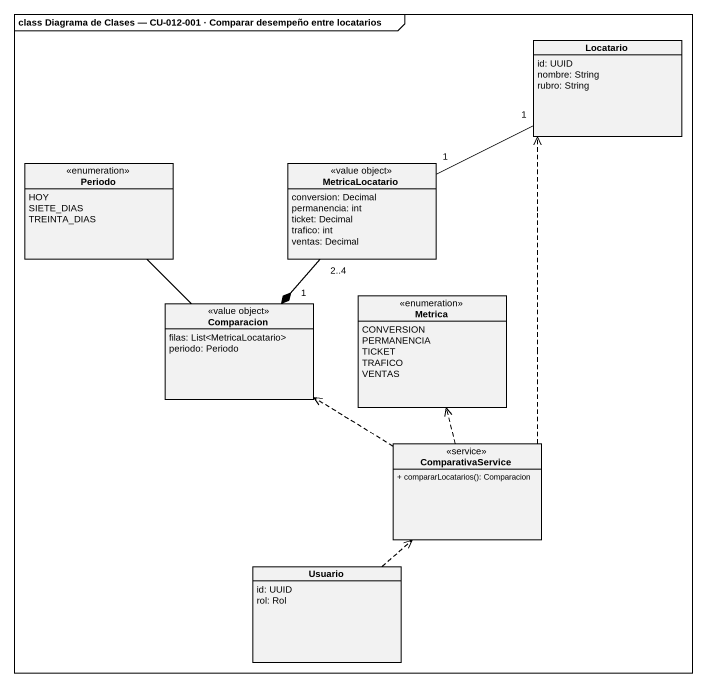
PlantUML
@startuml
mainframe class Diagrama de Clases — CU-012-001 · Comparar desempeño entre locatarios
hide circle
hide empty members
skinparam classAttributeIconSize 0
class Locatario {
  id: UUID
  nombre: String
  rubro: String
}
enum Periodo {
  HOY
  SIETE_DIAS
  TREINTA_DIAS
}
class MetricaLocatario <<value object>> {
  conversion: Decimal
  permanencia: int
  ticket: Decimal
  trafico: int
  ventas: Decimal
}
class Comparacion <<value object>> {
  filas: List<MetricaLocatario>
  periodo: Periodo
}
enum Metrica {
  CONVERSION
  PERMANENCIA
  TICKET
  TRAFICO
  VENTAS
}
class ComparativaService <<service>> {
  + compararLocatarios(): Comparacion
}
class Usuario {
  id: UUID
  rol: Rol
}
MetricaLocatario "1" -right- "1" Locatario
Comparacion -up- Periodo
Comparacion "1" *-up- "2..4" MetricaLocatario
ComparativaService .up.> Locatario
ComparativaService .up.> Comparacion
ComparativaService .up.> Metrica
Usuario .up.> ComparativaService
@enduml
